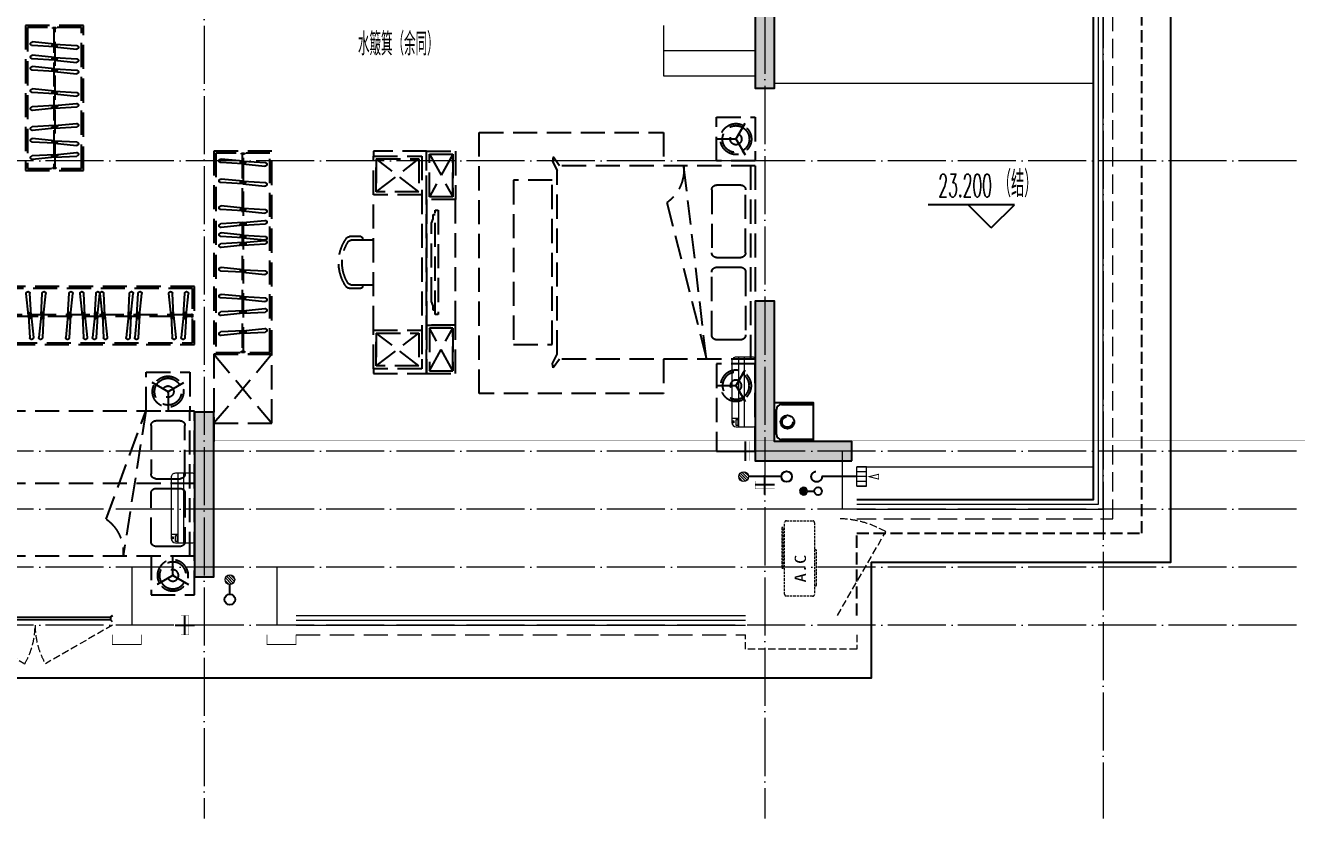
# Model space of a CAD drawing. Extents: x -518115 to 389031, y -209821 to 1628073.
# Drawn here: x 52167 to 65317, y 284615 to 292815 of the extents above; entities that cross this region are included whole.
import ezdxf

# ---------------------------------------------------------------- set-up
doc = ezdxf.new("R2010")
doc.units = 0
doc.header["$LTSCALE"] = 1000
doc.header["$MEASUREMENT"] = 0
for name, pattern in [('#P_--_20B1_001_t3$0$DASH', [0.35, 0.25, -0.1]), ('A户型$0$DASH', [0.35, 0.25, -0.1]), ('DASH', [0.35, 0.25, -0.1]), ('DOTE', [2.4200000000000004, 2, -0.2, 0.02, -0.2])]:
    doc.linetypes.add(name, pattern=pattern)
for name, color, linetype in [('3-栏杆1', 135, 'Continuous'), ('5fur', 250, 'Continuous'), ('COLU', 7, 'Continuous'), ('DIM_ELEV', 3, 'Continuous'), ('EQUIP_地漏', 7, 'Continuous'), ('PUB_TEXT', 4, 'Continuous'), ('ROOF', 183, 'Continuous'), ('S-砼墙填充', 251, 'Continuous'), ('VPIPE-凝结', 150, 'Continuous'), ('VPIPE-废水', 31, 'Continuous'), ('VPIPE-雨水', 4, 'DASH'), ('机电标识类', 1, 'Continuous'), ('看线', 251, 'Continuous'), ('管', 193, 'Continuous')]:
    doc.layers.add(name, color=color, linetype=linetype)
for name, color, linetype, lineweight in [('DOTE', 19, 'DOTE', 9), ('LVTRY', 1, 'Continuous', 13), ('STAIR', 2, 'Continuous', 18), ('WINDOW', 144, 'Continuous', 15), ('平面-分水线', 214, 'Continuous', 15), ('平面-排水沟', 86, 'Continuous', 15), ('平面-栏杆', 135, 'Continuous', 15), ('平面-看线', 45, 'Continuous', 15), ('平面-空调室内机', 176, 'Continuous', 9), ('平面-空调预留孔', 173, 'Continuous', 15), ('空调', 76, 'Continuous', 13)]:
    doc.layers.add(name, color=color, linetype=linetype, lineweight=lineweight)
doc.styles.add('_TCH_DIM', font='SIMPLEX.shx', dxfattribs={"width": 0.7, "bigfont": 'GBCBIG.shx'})
doc.styles.add('黑体', font='')
doc.styles.get('黑体').set_extended_font_data('SimHei')

# ---------------------------------------------------------------- blocks, each defined once
blk = doc.blocks.new('GDGDGDSDA')
at = {"layer": 'DOTE', "linetype": 'DOTE', "ltscale": 0.3}
for p, q in [((469334.8193115437, 376108.3318260653), (469334.8193115436, 359558.331827242)), ((460034.6024018053, 370658.3318268224), (460034.8407879619, 359558.331827242)), ((465834.8193117154, 367858.3318189288), (465834.8193117154, 359558.331827242)), ((471334.8193115436, 366358.3318253069), (417334.819312298, 366358.3318263437)), ((471334.8193115436, 363358.3318186834), (417334.819312298, 363358.3318186834)), ((466634.8193117154, 363358.3318186834), (466634.8193117155, 362758.3318186833)), ((471334.8193115436, 362758.3318186833), (417334.819312298, 362758.3318186833)), ((471334.8193115436, 362158.331827242), (417334.819312298, 362158.331827242)), ((459284.815016313, 362158.331827242), (459284.8021305748, 361558.331827242)), ((460784.784949936, 362158.331827242), (460784.7978356741, 361558.331827242)), ((471334.8193115436, 361558.331827242), (417334.819312298, 361558.331827242))]:
    blk.add_line(p, q, dxfattribs=at)
blk = doc.blocks.new('dfgdfgsf')
at = {"layer": '5fur', "linetype": 'A户型$0$DASH'}
for p, q in [((2086656.552133835, -1251032.189169037), (2086626.552133835, -1251032.189169037)), ((2086626.552133835, -1251032.189169037), (2086626.552133835, -1251044.189169037)), ((2086626.552133835, -1251044.189169037), (2086656.552133835, -1251044.189169037)), ((2086649.052133835, -1251044.189169037), (2086649.052133835, -1252480.189184548)), ((2086656.552133835, -1251044.189169037), (2086656.552133835, -1251032.189169037)), ((2086640.012626641, -1251207.207411414), (2086411.06648884, -1251219.45851867)), ((2086640.012626641, -1251207.207411414), (2086868.046218595, -1251183.393453666)), ((2086642.065881883, -1251233.224168215), (2086871.012019684, -1251220.973060959)), ((2086640.012626641, -1251343.926958486), (2086411.06648884, -1251356.178065741)), ((2086642.065881883, -1251233.224168215), (2086414.032289928, -1251257.038125963)), ((2086640.012626641, -1251343.926958486), (2086867.572187244, -1251320.162504684)), ((2086640.012626641, -1251460.926958486), (2086411.06648884, -1251473.178065741)), ((2086642.065881883, -1251369.943715286), (2086414.032289928, -1251393.757673034)), ((2086640.012626641, -1251460.926958486), (2086868.046218595, -1251437.113000738)), ((2086642.065881883, -1251369.943715286), (2086871.012019684, -1251357.692608031)), ((2086642.272492185, -1251488.922138602), (2086871.012019684, -1251474.692608031)), ((2086642.065881883, -1251488.943715286), (2086414.032289928, -1251512.757673034)), ((2086640.012626641, -1251692.823365086), (2086411.06648884, -1251705.074472341)), ((2086641.958843569, -1251718.8398122), (2086413.925251614, -1251742.653769948)), ((2086640.012626641, -1251692.823365086), (2086868.046218595, -1251669.009407338)), ((2086642.065881883, -1251718.840121886), (2086871.012019684, -1251706.589014631)), ((2086640.012626641, -1251867.548872134), (2086411.06648884, -1251855.297764878)), ((2086642.065881883, -1251841.532115333), (2086414.032289928, -1251817.718157585)), ((2086640.012626641, -1251867.548872134), (2086868.046218595, -1251891.362829882)), ((2086642.065881883, -1251841.532115333), (2086871.012019684, -1251853.783222589)), ((2079791.574986166, -1251962.197855677), (2079391.574986166, -1251962.197855677)), ((2079391.574986166, -1251962.197855677), (2079391.574986166, -1252412.198233496)), ((2079791.574986166, -1252412.198233496), (2079791.574986166, -1251962.197855677)), ((2079596.914297045, -1252196.446191215), (2079497.06584026, -1252023.503591006)), ((2079522.163945114, -1252066.974783786), (2079497.06584026, -1252023.503591005)), ((2086640.012626641, -1252074.379654346), (2086411.06648884, -1252062.128547091)), ((2086642.065881883, -1252048.362897546), (2086414.032289928, -1252024.548939798)), ((2086640.012626641, -1252074.379654346), (2086868.046218595, -1252098.193612094)), ((2086642.065881883, -1252048.362897546), (2086871.012019684, -1252060.614004801)), ((2079596.914297045, -1252177.950275777), (2079497.06584026, -1252350.892875987)), ((2079580.896364409, -1252187.198233496), (2079780.59327798, -1252187.198233496)), ((2079730.397068272, -1252187.198233496), (2079780.59327798, -1252187.198233496)), ((2086640.012626641, -1252204.926958486), (2086411.06648884, -1252217.178065741)), ((2086642.065881883, -1252230.943715286), (2086414.032289928, -1252254.757673034)), ((2086640.00347948, -1252204.927447958), (2086868.046693073, -1252181.119012747)), ((2086642.065881883, -1252230.943715286), (2086871.012019684, -1252218.692608031)), ((2079522.163945113, -1252307.421683206), (2079497.06584026, -1252350.892875986)), ((2081416.409893243, -1252462.198233495), (2081481.916831707, -1252370.539244226)), ((2081416.409893243, -1252462.198233495), (2081481.916831707, -1252370.539244226)), ((2081481.916831707, -1252370.539244226), (2081489.156058949, -1252417.568189937)), ((2081481.916831707, -1252370.539244226), (2081489.156058949, -1252417.568189937)), ((2082791.57267557, -1252312.190617714), (2083341.57267557, -1252312.190617714)), ((2082791.57267557, -1254612.205849276), (2082791.57267557, -1252312.190617714)), ((2083341.57267557, -1252362.190617714), (2082841.57267557, -1252362.190617714)), ((2082841.57267557, -1252362.190617714), (2082841.57267557, -1254562.205849276)), ((2083341.57267557, -1252312.190617714), (2083341.57267557, -1252362.190617714)), ((2084706.563396991, -1252332.190617714), (2084676.563396991, -1252332.190617714)), ((2084676.563396991, -1252332.190617714), (2084676.563396991, -1252344.190617714)), ((2084676.563396991, -1252344.190617714), (2084706.563396991, -1252344.190617714)), ((2084690.023889797, -1252416.895051592), (2084918.057481751, -1252393.081093844)), ((2084699.063396991, -1252344.190617714), (2084699.06339699, -1254380.205847252)), ((2084706.563396991, -1252344.190617714), (2084706.563396991, -1252332.190617714)), ((2086640.012626641, -1252374.379654346), (2086411.06648884, -1252362.128547091)), ((2086642.065881883, -1252348.362897546), (2086414.032289928, -1252324.548939798)), ((2086640.012626641, -1252374.379654346), (2086868.046218595, -1252398.193612094)), ((2086642.065881883, -1252348.362897546), (2086871.012019684, -1252360.614004801)), ((2079391.574986166, -1252412.198233496), (2079791.574986166, -1252412.198233496)), ((2079391.574986167, -1252462.198233495), (2081416.409893243, -1252462.198233495)), ((2079391.574986167, -1252462.198233494), (2079391.574986167, -1254462.198233495)), ((2079391.574986167, -1252462.198233495), (2081416.409893243, -1252462.198233495)), ((2079441.574986167, -1252462.198233494), (2079441.574986167, -1254462.198233495)), ((2079896.268506756, -1254462.198233495), (2080130.248399078, -1252462.198233495)), ((2081489.156058949, -1252417.568189937), (2081441.574986167, -1252512.677710922)), ((2081489.156058949, -1252417.568189937), (2081441.574986167, -1252512.677710922)), ((2081441.574986167, -1254411.718756068), (2081441.574986167, -1252512.677710922)), ((2081441.574986167, -1254411.718756068), (2081441.574986167, -1252512.677710922)), ((2084690.023889797, -1252416.895051592), (2084461.077751995, -1252429.146158847)), ((2084692.077145038, -1252442.911808392), (2084464.043553083, -1252466.725766141)), ((2084692.077145038, -1252442.911808392), (2084921.023282839, -1252430.660701137)), ((2086656.552133835, -1252480.189184548), (2086626.552133835, -1252480.189184548)), ((2086626.552133835, -1252480.189184548), (2086626.552133835, -1252492.189184548)), ((2086626.552133835, -1252492.189184548), (2086656.552133835, -1252492.189184548)), ((2086656.552133835, -1252492.189184548), (2086656.552133835, -1252480.189184548)), ((2084690.023889797, -1252623.725833804), (2084461.077751995, -1252635.97694106)), ((2084692.077145038, -1252649.742590605), (2084464.043553083, -1252673.556548353)), ((2084690.023889797, -1252623.725833804), (2084918.057481751, -1252599.911876056)), ((2084692.077145038, -1252649.742590605), (2084921.023282839, -1252637.491483349)), ((2083341.57267557, -1254162.205849277), (2083341.57267557, -1252762.190617714)), ((2080305.009175737, -1252844.22595617), (2079896.268506756, -1254462.198233495)), ((2084690.023889797, -1252902.511005263), (2084461.077751995, -1252914.762112519)), ((2084691.970106725, -1252928.527452378), (2084463.93651477, -1252952.341410126)), ((2084690.023889797, -1252902.511005263), (2084918.057481751, -1252878.697047515)), ((2084692.077145038, -1252928.527762064), (2084921.023282839, -1252916.276654808)), ((2084692.077145038, -1253051.219755511), (2084464.043553083, -1253027.405797763)), ((2084692.077145038, -1253051.219755511), (2084921.023282839, -1253063.470862767)), ((2084690.023889797, -1253077.236512312), (2084461.077751995, -1253064.985405056)), ((2084690.023889797, -1253180.597609378), (2084461.077751995, -1253192.848716634)), ((2084690.023889797, -1253077.236512312), (2084918.057481751, -1253101.05047006)), ((2084690.023889797, -1253180.597609378), (2084918.057481751, -1253156.78365163)), ((2084692.077145038, -1253206.614366179), (2084921.023282839, -1253194.363258923)), ((2083341.57267557, -1253232.668798745), (2083571.757388253, -1253232.668798745)), ((2083455.133996689, -1253212.428798745), (2083455.133996689, -1253216.108798745)), ((2083471.693996689, -1253195.868798745), (2083589.765732341, -1253195.868798745)), ((2084690.023889797, -1253284.067294524), (2084461.077751995, -1253271.816187269)), ((2084692.077145038, -1253206.614366179), (2084464.043553083, -1253230.428323927)), ((2084692.077145038, -1253258.050537724), (2084464.043553083, -1253234.236579976)), ((2084690.023889797, -1253284.067294524), (2084918.057481751, -1253307.881252272)), ((2084692.077145038, -1253258.050537724), (2084921.023282839, -1253270.301644979)), ((2084690.023889797, -1253537.44362119), (2084461.077751995, -1253549.694728446)), ((2084692.077145038, -1253563.460377991), (2084464.043553083, -1253587.274335739)), ((2084690.023889797, -1253537.44362119), (2084917.583450399, -1253513.679167388)), ((2084692.077145038, -1253563.460377991), (2084921.023282839, -1253551.209270735)), ((2083573.720473101, -1253692.668798745), (2083341.57267557, -1253692.668798745)), ((2083455.133996689, -1253709.228798745), (2083455.133996689, -1253712.908798745)), ((2083591.613763072, -1253729.978880583), (2083471.693996689, -1253729.978880583)), ((2084690.023889797, -1253816.228792649), (2084461.077751995, -1253828.479899905)), ((2084691.970428869, -1253842.251259925), (2084464.043553083, -1253868.059507198)), ((2084690.023889797, -1253816.228792649), (2084918.057481751, -1253792.414834901)), ((2084692.077145038, -1253842.24554945), (2084921.023282839, -1253829.994442194)), ((2085279.320059724, -1254012.702910487), (2085255.506101976, -1253784.669318532)), ((2085305.336816525, -1254010.649655245), (2085293.085709269, -1253781.703517444)), ((2085408.697913592, -1254010.649655245), (2085420.949020847, -1253781.703517444)), ((2085434.714670392, -1254012.702910487), (2085458.52862814, -1253784.669318532)), ((2085761.529177789, -1254012.596194317), (2085735.720930516, -1253784.669318532)), ((2085787.551645065, -1254010.649655245), (2085775.300537809, -1253781.703517444)), ((2085850.034887904, -1254012.702910487), (2085826.220930156, -1253784.669318532)), ((2085876.051644705, -1254010.649655245), (2085863.800537449, -1253781.703517444)), ((2086119.697916623, -1254010.649655245), (2086131.949023878, -1253781.703517444)), ((2086145.714673423, -1254012.702910487), (2086169.528631171, -1253784.669318532)), ((2086197.150844968, -1254012.702910487), (2086173.33688722, -1253784.669318532)), ((2086223.167601769, -1254010.649655245), (2086210.916494513, -1253781.703517444)), ((2086326.528698835, -1254010.649655245), (2086338.779806091, -1253781.703517444)), ((2086352.545455636, -1254012.702910487), (2086376.359413384, -1253784.669318532)), ((2086475.237758769, -1254012.595872173), (2086451.423801021, -1253784.562280218)), ((2086501.254205884, -1254010.649655245), (2086489.003098628, -1253781.703517444)), ((2086754.022620542, -1254012.702910487), (2086730.208662794, -1253784.669318532)), ((2086780.039377343, -1254010.649655245), (2086767.788270087, -1253781.703517444)), ((2086883.40047441, -1254010.649655245), (2086895.651581665, -1253781.703517444)), ((2086909.41723121, -1254012.702910487), (2086933.231188958, -1253784.669318532)), ((2084690.023889797, -1253988.251741911), (2084461.077751995, -1253976.000634655)), ((2084692.077145038, -1253962.23498511), (2084464.043553083, -1253938.421027362)), ((2084692.077145038, -1253962.23498511), (2084921.023282839, -1253974.486092366)), ((2084690.023889797, -1253988.251741911), (2084918.057481751, -1254012.065699659)), ((2085223.574590463, -1253997.189162439), (2085211.574590463, -1253997.189162439)), ((2085211.574590463, -1253997.189162439), (2085211.574590463, -1254027.189162439)), ((2085211.574590463, -1254027.189162439), (2085223.574590463, -1254027.189162439)), ((2085223.574590463, -1254027.189162439), (2085223.574590463, -1253997.189162439)), ((2087059.574593433, -1254019.689162439), (2085223.574590463, -1254019.689162439)), ((2085279.320059724, -1254012.702910487), (2085291.57116698, -1254241.649048288)), ((2085305.336327052, -1254010.640508084), (2085329.144762263, -1254238.683721677)), ((2085408.697913592, -1254010.649655245), (2085384.883955844, -1254238.6832472)), ((2085434.714670392, -1254012.702910487), (2085422.463563137, -1254241.649048288)), ((2085761.534888264, -1254012.702910487), (2085773.78599552, -1254241.649048288)), ((2085787.551645065, -1254010.649655245), (2085811.365602813, -1254238.6832472)), ((2085850.034887904, -1254012.702910487), (2085862.28599516, -1254241.649048288)), ((2085876.051644705, -1254010.649655245), (2085899.865602453, -1254238.6832472)), ((2086119.697916623, -1254010.649655245), (2086095.883958875, -1254238.6832472)), ((2086145.714673423, -1254012.702910487), (2086133.463566168, -1254241.649048288)), ((2086197.150844968, -1254012.702910487), (2086209.401952224, -1254241.649048288)), ((2086223.167601769, -1254010.649655245), (2086246.981559517, -1254238.6832472)), ((2086326.528698835, -1254010.649655245), (2086302.714741087, -1254238.6832472)), ((2086352.545455636, -1254012.702910487), (2086340.29434838, -1254241.649048288)), ((2086475.237449083, -1254012.702910487), (2086487.488556339, -1254241.649048288)), ((2086501.254205884, -1254010.649655245), (2086525.068163632, -1254238.6832472)), ((2086754.022620542, -1254012.702910487), (2086766.273727798, -1254241.649048288)), ((2086780.039377343, -1254010.649655245), (2086803.853335091, -1254238.6832472)), ((2086883.40047441, -1254010.649655245), (2086859.586516662, -1254238.6832472)), ((2086909.41723121, -1254012.702910487), (2086897.166123955, -1254241.649048288)), ((2084690.023889797, -1254195.082524123), (2084461.077751995, -1254182.831416868)), ((2084692.077145038, -1254169.065767323), (2084464.043553083, -1254145.251809575)), ((2084690.023889797, -1254195.082524123), (2084918.057481751, -1254218.896481871)), ((2084692.077145038, -1254169.065767323), (2084921.023282839, -1254181.316874578)), ((2079391.574986167, -1254462.198233495), (2081416.409893243, -1254462.198233495)), ((2081416.409893243, -1254462.198233495), (2081481.916831707, -1254553.857222764)), ((2081416.409893243, -1254462.198233495), (2081481.916831707, -1254553.857222764)), ((2081489.156058949, -1254506.828277053), (2081441.574986167, -1254411.718756068)), ((2081489.156058949, -1254506.828277053), (2081441.574986167, -1254411.718756068)), ((2081481.916831707, -1254553.857222764), (2081489.156058949, -1254506.828277053)), ((2081481.916831707, -1254553.857222764), (2081489.156058949, -1254506.828277053)), ((2084391.563396981, -1254412.205847252), (2084991.564100249, -1255125.051658737)), ((2084391.565238085, -1255125.051658737), (2084391.563396981, -1254412.205847252)), ((2084991.563396992, -1254412.205847252), (2084391.565238085, -1255125.051658737)), ((2084391.565238083, -1254412.205847252), (2084991.564100248, -1254412.205847252)), ((2084706.56339699, -1254380.205847252), (2084676.56339699, -1254380.205847252)), ((2084676.56339699, -1254380.205847252), (2084676.56339699, -1254392.205847252)), ((2084676.56339699, -1254392.205847252), (2084706.56339699, -1254392.205847252)), ((2084706.56339699, -1254392.205847252), (2084706.56339699, -1254380.205847252)), ((2084991.563396992, -1254412.205847252), (2084991.564100249, -1255125.051658737)), ((2079391.574986166, -1254512.198233494), (2079791.574986166, -1254512.198233494)), ((2079391.574986166, -1255412.198989133), (2079391.574986166, -1254512.198233494)), ((2079596.914297045, -1254746.446191213), (2079497.06584026, -1254573.503591003)), ((2079522.163945113, -1254616.974783784), (2079497.06584026, -1254573.503591004)), ((2079791.574986166, -1254512.198233494), (2079791.574986166, -1255412.198989133)), ((2083341.57267557, -1254612.205849276), (2082791.57267557, -1254612.205849276)), ((2082841.57267557, -1254562.205849276), (2083341.57267557, -1254562.205849276)), ((2083341.57267557, -1254562.205849276), (2083341.57267557, -1254612.205849276)), ((2085241.466386358, -1254598.492976889), (2085241.466386358, -1254998.492976889)), ((2085691.466386358, -1254598.492976889), (2085241.466386358, -1254598.492976889)), ((2085691.466386358, -1254998.492976889), (2085691.466386358, -1254598.492976889)), ((2079596.914297045, -1254727.950275775), (2079497.06584026, -1254900.892875984)), ((2079580.896364409, -1254737.198233494), (2079780.59327798, -1254737.198233494)), ((2079730.397068272, -1254737.198233494), (2079780.59327798, -1254737.198233494)), ((2085475.714344077, -1254803.832287767), (2085302.771743867, -1254703.983830982)), ((2085457.218428639, -1254803.832287767), (2085630.161028848, -1254703.983830982)), ((2079522.163945114, -1254857.421683204), (2079497.06584026, -1254900.892875985)), ((2085466.466386358, -1254787.814355132), (2085466.466386358, -1254987.511268702)), ((2085191.564099533, -1254998.492976889), (2087216.39900661, -1254998.492976889)), ((2085191.564099533, -1256498.49297689), (2085191.564099533, -1254998.492976889)), ((2085241.466386358, -1254998.492976889), (2085691.466386358, -1254998.492976889)), ((2085241.564099533, -1256498.49297689), (2085241.564099533, -1254998.492976889)), ((2086104.998289104, -1256116.465254213), (2085696.257620123, -1254998.492976889)), ((2085696.257620123, -1254998.492976889), (2085930.237512444, -1256498.492976889)), ((2084991.564100249, -1255125.051658737), (2084391.565238085, -1255125.051658737)), ((2079791.574986166, -1255412.198989133), (2079391.574986166, -1255412.198989133)), ((2085191.564099533, -1255748.49297689), (2088191.564294286, -1255748.49297689)), ((2085191.564099533, -1256898.49297689), (2085191.564099533, -1256498.49297689)), ((2085191.564099533, -1256498.49297689), (2085641.564099533, -1256498.49297689)), ((2085191.564099533, -1256498.492976889), (2087216.39900661, -1256498.492976888)), ((2085191.564099533, -1256498.492976889), (2087216.39900661, -1256498.492976888)), ((2085416.564099533, -1256709.171598647), (2085416.564099533, -1256509.474685076)), ((2085641.564099533, -1256498.49297689), (2085641.564099533, -1256898.49297689)), ((2085425.812057252, -1256693.153666011), (2085252.869457043, -1256793.002122797)), ((2085407.316141815, -1256693.153666011), (2085580.258742023, -1256793.002122796)), ((2085641.564099533, -1256898.49297689), (2085191.564099533, -1256898.49297689))]:
    blk.add_line(p, q, dxfattribs=at)
at = {"layer": '5fur', "linetype": 'A户型$0$DASH', "extrusion": (-0.677281067979516, 0.735724374311825, 0)}
for p, q in [((2082673.296959631, -1252922.198110866), (2082673.296570906, -1254002.198110866)), ((2082701.879161752, -1252922.19817148), (2082673.296959631, -1252922.198110866)), ((2082701.87877346, -1254002.198171266), (2082701.879161752, -1252922.19817148)), ((2082723.472862098, -1252967.4470765), (2082701.879096383, -1252967.447039566)), ((2082723.472797589, -1253012.69594571), (2082723.472862098, -1252967.4470765)), ((2082741.572280606, -1253057.944839785), (2082723.472797589, -1253012.69594571)), ((2082741.572280641, -1253866.451627205), (2082741.572280606, -1253057.944839785)), ((2082701.878837969, -1253956.949301839), (2082723.472603684, -1253956.949339139)), ((2082723.472603684, -1253956.949339139), (2082723.472668614, -1253911.700470575)), ((2082723.472668614, -1253911.700470575), (2082741.572280641, -1253866.451627205)), ((2082673.296570906, -1254002.198110866), (2082701.87877346, -1254002.198171266))]:
    blk.add_line(p, q, dxfattribs=at)
at = {"layer": '5fur', "linetype": 'A户型$0$DASH'}
for points in [[(2086941.552133844, -1252512.189184548), (2086341.552133826, -1252512.189184548), (2086341.552133826, -1251012.189169037), (2086941.552133844, -1251012.189169037)], [(2086921.552133844, -1252492.189184548), (2086361.552133826, -1252492.189184548), (2086361.552133826, -1251032.189169037), (2086921.552133844, -1251032.189169037)], [(2086669.975935881, -1251222.303577964), (2086612.130426479, -1251226.868774013), (2086611.446011676, -1251218.196567505), (2086669.291521079, -1251213.631371456)], [(2086669.975935881, -1251359.023125037), (2086612.130426479, -1251363.588321085), (2086611.446011676, -1251354.916114577), (2086669.291521079, -1251350.350918529)], [(2086669.975935881, -1251476.023125037), (2086612.130426479, -1251480.588321085), (2086611.446011676, -1251471.916114577), (2086669.291521079, -1251467.350918529)], [(2086669.975935881, -1251707.919531636), (2086612.130426479, -1251712.484727685), (2086611.446011676, -1251703.812521177), (2086669.291521079, -1251699.247325129)], [(2086669.975935881, -1251852.452705584), (2086612.130426479, -1251847.887509534), (2086611.446011676, -1251856.559716042), (2086669.291521079, -1251861.124912091)], [(2086669.975935881, -1252059.283487796), (2086612.130426479, -1252054.718291747), (2086611.446011676, -1252063.390498255), (2086669.291521079, -1252067.955694304)], [(2086669.975935881, -1252220.023125037), (2086612.130426479, -1252224.588321085), (2086611.446011676, -1252215.916114577), (2086669.291521079, -1252211.350918529)], [(2082791.57267557, -1252312.190617714), (2082491.57267557, -1252312.190617714), (2082491.57267557, -1252813.230337468), (2082791.57267557, -1252813.230337468)], [(2082761.57267557, -1252342.190617714), (2082521.57267557, -1252342.190617714), (2082521.57267557, -1252783.230337468), (2082761.57267557, -1252783.230337468)], [(2082841.57267557, -1252762.190617714), (2083341.57267557, -1252762.190617714), (2083341.57267557, -1252362.190617714), (2082841.57267557, -1252362.190617714)], [(2082871.57267557, -1252732.190617714), (2083311.57267557, -1252732.190617714), (2083311.57267557, -1252392.190617714), (2082871.57267557, -1252392.190617714)], [(2084991.563396999, -1254412.205847252), (2084391.563396981, -1254412.205847252), (2084391.563396981, -1252312.190617714), (2084991.563396999, -1252312.190617714)], [(2084971.563396999, -1254392.205847252), (2084411.563396981, -1254392.205847252), (2084411.563396981, -1252332.190617714), (2084971.563396999, -1252332.190617714)], [(2086669.975935881, -1252359.283487796), (2086612.130426479, -1252354.718291747), (2086611.446011676, -1252363.390498255), (2086669.291521079, -1252367.955694304)], [(2084719.987199037, -1252431.991218142), (2084662.141689634, -1252436.556414191), (2084661.457274832, -1252427.884207683), (2084719.302784235, -1252423.319011634)], [(2081491.574986167, -1254311.718756068), (2081491.574986167, -1252612.677710922), (2081891.574986167, -1252612.677710922), (2081891.574986167, -1254311.718756068)], [(2084719.987199037, -1252638.822000355), (2084662.141689634, -1252643.387196403), (2084661.457274832, -1252634.714989895), (2084719.302784235, -1252630.149793847)], [(2082791.572280623, -1252813.230337468), (2082791.572280623, -1254111.166129522), (2082491.572675564, -1254111.166129522), (2082491.572675564, -1252813.230337468)], [(2084719.987199037, -1252917.607171813), (2084662.141689634, -1252922.172367863), (2084661.457274832, -1252913.500161355), (2084719.302784235, -1252908.934965306)], [(2084719.987199037, -1253062.140345762), (2084662.141689634, -1253057.575149712), (2084661.457274832, -1253066.24735622), (2084719.302784235, -1253070.812552269)], [(2084719.987199037, -1253195.693775929), (2084662.141689634, -1253200.258971978), (2084661.457274832, -1253191.58676547), (2084719.302784235, -1253187.021569421)], [(2084719.987199037, -1253268.971127974), (2084662.141689634, -1253264.405931924), (2084661.457274832, -1253273.078138432), (2084719.302784235, -1253277.643334482)], [(2084719.987199036, -1253552.539787741), (2084662.141689634, -1253557.104983789), (2084661.457274832, -1253548.432777281), (2084719.302784234, -1253543.867581233)], [(2085191.574590463, -1254312.189162448), (2085191.574590463, -1253712.18916243), (2087091.574593433, -1253712.18916243), (2087091.574593433, -1254312.189162448)], [(2084719.987199036, -1253831.324959199), (2084662.141689634, -1253835.890155249), (2084661.457274832, -1253827.217948741), (2084719.302784234, -1253822.652752692)], [(2085211.574590463, -1254292.189162448), (2085211.574590463, -1253732.18916243), (2087071.574593433, -1253732.18916243), (2087071.574593433, -1254292.189162448)], [(2084719.987199036, -1253973.155575361), (2084662.141689634, -1253968.590379311), (2084661.457274832, -1253977.262585819), (2084719.302784234, -1253981.827781868)], [(2085290.240649974, -1254040.612964485), (2085285.675453925, -1253982.767455083), (2085294.347660433, -1253982.083040281), (2085298.912856482, -1254039.928549683)], [(2085423.794080142, -1254040.612964485), (2085428.359276191, -1253982.767455083), (2085419.687069683, -1253982.083040281), (2085415.121873634, -1254039.928549683)], [(2085772.455478515, -1254040.612964485), (2085767.890282466, -1253982.767455083), (2085776.562488974, -1253982.083040281), (2085781.127685022, -1254039.928549683)], [(2085860.955478155, -1254040.612964485), (2085856.390282105, -1253982.767455083), (2085865.062488613, -1253982.083040281), (2085869.627684662, -1254039.928549683)], [(2086134.794083173, -1254040.612964485), (2086139.359279223, -1253982.767455083), (2086130.687072715, -1253982.083040281), (2086126.121876665, -1254039.928549683)], [(2086208.071435218, -1254040.612964485), (2086203.506239169, -1253982.767455083), (2086212.178445677, -1253982.083040281), (2086216.743641726, -1254039.928549683)], [(2086341.624865385, -1254040.612964485), (2086346.190061435, -1253982.767455083), (2086337.517854927, -1253982.083040281), (2086332.952658878, -1254039.928549683)], [(2086486.158039334, -1254040.612964485), (2086481.592843284, -1253982.767455083), (2086490.265049792, -1253982.083040281), (2086494.830245841, -1254039.928549683)], [(2086764.943210792, -1254040.612964485), (2086760.378014744, -1253982.767455083), (2086769.050221252, -1253982.083040281), (2086773.6154173, -1254039.928549683)], [(2086898.49664096, -1254040.612964485), (2086903.061837009, -1253982.767455083), (2086894.389630501, -1253982.083040281), (2086889.824434452, -1254039.928549683)], [(2082791.57267557, -1254612.205849276), (2082491.57267557, -1254612.205849276), (2082491.57267557, -1254111.166129522), (2082791.57267557, -1254111.166129522)], [(2082761.57267557, -1254582.205849276), (2082521.57267557, -1254582.205849276), (2082521.57267557, -1254141.166129522), (2082761.57267557, -1254141.166129522)], [(2082841.57267557, -1254562.205849276), (2083341.57267557, -1254562.205849276), (2083341.57267557, -1254162.205849277), (2082841.57267557, -1254162.205849276)], [(2082871.57267557, -1254532.205849276), (2083311.57267557, -1254532.205849276), (2083311.57267557, -1254192.205849277), (2082871.57267557, -1254192.205849276)], [(2084719.987199036, -1254179.986357573), (2084662.141689634, -1254175.421161524), (2084661.457274832, -1254184.093368032), (2084719.302784234, -1254188.658564081)]]:
    blk.add_lwpolyline(points, close=True, dxfattribs=at)
for points in [[(2086634.052133851, -1252480.189184548), (2086634.052133851, -1251044.189169037)], [(2080342.086450996, -1254462.198233495), (2080342.086450996, -1254818.074825129), (2082247.586450996, -1254818.074825129), (2082247.586450996, -1252118.074825129), (2080342.086450996, -1252118.074825129), (2080342.086450996, -1252462.198233495)], [(2082761.57267557, -1252342.190617714), (2082521.57267557, -1252783.230337468), (2082521.57267557, -1252342.190617714), (2082761.57267557, -1252783.230337468)], [(2082871.57267557, -1252732.190617714), (2083311.57267557, -1252392.190617714), (2083311.57267557, -1252732.190617714), (2082871.57267557, -1252392.190617714)], [(2084684.063397006, -1254380.205847252), (2084684.063397006, -1252344.190617714)], [(2085223.574590463, -1254004.689162455), (2087059.574593433, -1254004.689162455)], [(2082761.57267557, -1254582.205849276), (2082521.57267557, -1254141.166129522), (2082521.57267557, -1254582.205849276), (2082761.57267557, -1254141.166129522)], [(2082871.57267557, -1254532.205849276), (2083311.57267557, -1254192.205849277), (2083311.57267557, -1254532.205849276), (2082871.57267557, -1254192.205849276)]]:
    blk.add_lwpolyline(points, dxfattribs=at)
for points in [[(2079541.574986167, -1252662.198233496), (2079791.574986167, -1252662.198233496, -0.4142135623731003), (2079841.574986167, -1252712.198233496), (2079841.574986167, -1253362.198233495, -0.4142135623730904), (2079791.574986167, -1253412.198233495), (2079541.574986167, -1253412.198233495, -0.4142135623730999), (2079491.574986167, -1253362.198233495), (2079491.574986167, -1252712.198233496, -0.4142135623730897)], [(2079541.574986167, -1254262.198233494), (2079791.574986167, -1254262.198233494, 0.4142135623731003), (2079841.574986167, -1254212.198233494), (2079841.574986167, -1253562.198233495, 0.4142135623730904), (2079791.574986167, -1253512.198233495), (2079541.574986167, -1253512.198233495, 0.4142135623730999), (2079491.574986167, -1253562.198233495), (2079491.574986167, -1254212.198233494, 0.4142135623730897)], [(2085341.564099533, -1255098.49297689), (2085591.564099533, -1255098.49297689, -0.4142135623731003), (2085641.564099533, -1255148.49297689), (2085641.564099533, -1255648.492976889, -0.4142135623730904), (2085591.564099533, -1255698.492976889), (2085341.564099533, -1255698.492976889, -0.4142135623730999), (2085291.564099533, -1255648.492976889), (2085291.564099533, -1255148.49297689, -0.4142135623730897)], [(2085341.564099533, -1256398.492976889), (2085591.564099533, -1256398.492976889, 0.4142135623731003), (2085641.564099533, -1256348.492976889), (2085641.564099533, -1255848.492976889, 0.4142135623730904), (2085591.564099533, -1255798.492976889), (2085341.564099533, -1255798.492976889, 0.4142135623730999), (2085291.564099533, -1255848.492976889), (2085291.564099533, -1256348.492976889, 0.4142135623730897)]]:
    blk.add_lwpolyline(points, format="xyb", close=True, dxfattribs=at)
for points, const_width in [([(2085346.242936648, -1254729.081935836), (2085302.771743868, -1254703.983830982)], 8.88888888888889), ([(2085586.689836067, -1254729.081935836), (2085630.161028848, -1254703.983830982)], 8.888888888888888), ([(2085466.466386358, -1254937.315058994), (2085466.466386358, -1254987.511268702)], 8.88888888888889), ([(2085416.564099533, -1256559.670894784), (2085416.564099533, -1256509.474685076)], 8.88888888888889), ([(2085296.340649824, -1256767.904017943), (2085252.869457043, -1256793.002122797)], 8.88888888888889), ([(2085536.787549243, -1256767.904017942), (2085580.258742024, -1256793.002122796)], 8.888888888888888)]:
    blk.add_lwpolyline(points, dxfattribs=dict(at, const_width=const_width))
for centre, radius, start, end in [((2086412.549389384, -1251238.248322315), 18.84219772992773, 94.51245805934676, 274.5124580593468), ((2086869.52911914, -1251202.183257312), 18.84219772992773, 274.5124580593468, 94.51245805934676), ((2086869.52911914, -1251338.902804384), 18.84219772992773, 274.5124580593468, 94.51245805934676), ((2086413.467632937, -1251492.892270836), 19.86740246134075, 97.25134376341428, 271.6272697501093), ((2086412.549389384, -1251374.967869388), 18.84219772992773, 94.51245805934676, 274.5124580593468), ((2086869.52911914, -1251455.902804384), 18.84219772992773, 274.5124580593468, 94.51245805934676), ((2086412.44235107, -1251723.863966302), 18.84219772992773, 94.51245805934676, 274.5124580593468), ((2086869.52911914, -1251687.799210984), 18.84219772992773, 274.5124580593468, 94.51245805934676), ((2086412.549389384, -1251836.507961232), 18.84219772992773, 85.4875419406524, 265.4875419406524), ((2086869.52911914, -1251872.573026235), 18.84219772992773, 265.4875419406524, 85.4875419406524), ((2086412.549389384, -1252043.338743445), 18.84219772992773, 85.4875419406524, 265.4875419406524), ((2086869.52911914, -1252079.403808448), 18.84219772992773, 265.4875419406524, 85.4875419406524), ((2086412.549389384, -1252235.967869388), 18.84219772992773, 94.51245805934676, 274.5124580593468), ((2086869.52911914, -1252199.902804384), 18.84219772992773, 274.5124580593468, 94.51245805934676), ((2084919.540382296, -1252411.87089749), 18.84219772992773, 274.5124580593472, 94.51245805934718), ((2086412.549389384, -1252343.338743445), 18.84219772992773, 85.4875419406524, 265.4875419406524), ((2086869.52911914, -1252379.403808448), 18.84219772992773, 265.4875419406524, 85.4875419406524), ((2080556.619500525, -1252498.138845463), 427.8832127323753, 175.1816886111454, 233.9823072289474), ((2084462.560652539, -1252447.935962493), 18.84219772992773, 94.51245805934718, 274.5124580593472), ((2084462.560652539, -1252654.766744706), 18.84219772992773, 94.51245805934718, 274.5124580593472), ((2084919.540382296, -1252618.701679702), 18.84219772992773, 274.5124580593472, 94.51245805934718), ((2084462.453614226, -1252933.55160648), 18.84219772992773, 94.51245805934718, 274.5124580593472), ((2084919.540382296, -1252897.486851162), 18.84219772992773, 274.5124580593472, 94.51245805934718), ((2084462.560652539, -1253046.195601409), 18.84219772992773, 85.48754194065283, 265.4875419406528), ((2084919.540382296, -1253082.260666413), 18.84219772992773, 265.4875419406528, 85.48754194065283), ((2084462.560652539, -1253211.63852028), 18.84219772992773, 94.51245805934718, 274.5124580593472), ((2084919.540382296, -1253175.573455277), 18.84219772992773, 274.5124580593472, 94.51245805934718), ((2083471.693996689, -1253212.428798745), 16.56, 90, 180), ((2083471.693996689, -1253216.108798745), 16.56, 180, 270), ((2083571.757388253, -1253269.468798745), 36.8, 32.52336364231755, 90), ((2083589.765732341, -1253232.668798745), 36.8, 35.59956077985562, 90), ((2083266.325493629, -1253464.225516073), 399.0413852635766, 328.0588077334354, 32.52336364231755), ((2083266.325493629, -1253464.225516073), 434.5839883125198, 324.8602936227343, 35.59956077985562), ((2084462.560652539, -1253253.026383623), 18.84219772992773, 85.48754194065283, 265.4875419406528), ((2084919.540382296, -1253289.091448626), 18.84219772992773, 265.4875419406528, 85.48754194065283), ((2084462.560652539, -1253568.484532092), 18.84219772992773, 94.51245805934718, 274.5124580593472), ((2084919.540382296, -1253532.419467088), 18.84219772992773, 274.5124580593472, 94.51245805934718), ((2083471.693996689, -1253709.228798745), 16.56, 90, 180), ((2083472.597857911, -1253712.534407168), 17.46787387877194, 181.228123127384, 267.0339509360311), ((2083573.720473101, -1253655.868798745), 36.8, 270, 328.0588077334354), ((2083591.613763072, -1253693.178880583), 36.8, 270, 324.8602936227343), ((2084463.47545859, -1253848.19813157), 19.86347544868245, 96.93304115633904, 271.6375109857768), ((2084919.540382296, -1253811.204638548), 18.84219772992773, 274.5124580593472, 94.51245805934718), ((2085274.295905622, -1253783.186417988), 18.84219772992773, 4.512458059346772, 184.5124580593468), ((2085439.738824493, -1253783.186417988), 18.84219772992773, 355.4875419406524, 175.4875419406532), ((2085755.582306145, -1253784.101224039), 19.86347544868245, 6.933041156339388, 181.637510985777), ((2085845.010733803, -1253783.186417988), 18.84219772992773, 4.512458059346772, 184.5124580593468), ((2086150.738827524, -1253783.186417988), 18.84219772992773, 355.4875419406524, 175.4875419406532), ((2086192.126690867, -1253783.186417988), 18.84219772992773, 4.512458059346772, 184.5124580593468), ((2086357.569609738, -1253783.186417988), 18.84219772992773, 355.4875419406524, 175.4875419406532), ((2086470.213604667, -1253783.079379674), 18.84219772992773, 4.512458059346772, 184.5124580593468), ((2086748.998466441, -1253783.186417988), 18.84219772992773, 4.512458059346772, 184.5124580593468), ((2086914.441385311, -1253783.186417988), 18.84219772992773, 355.4875419406524, 175.4875419406532), ((2084462.560652539, -1253957.210831008), 18.84219772992773, 85.48754194065283, 265.4875419406528), ((2084919.540382296, -1253993.275896012), 18.84219772992773, 265.4875419406528, 85.48754194065283), ((2084462.560652539, -1254164.041613222), 18.84219772992773, 85.48754194065283, 265.4875419406528), ((2084919.540382296, -1254200.106678225), 18.84219772992773, 265.4875419406528, 85.48754194065283), ((2085310.360970626, -1254240.166147745), 18.84219772992773, 184.5124580593468, 4.512458059346772), ((2085403.67375949, -1254240.166147745), 18.84219772992773, 175.4875419406532, 355.4875419406524), ((2085792.575799167, -1254240.166147745), 18.84219772992773, 184.5124580593468, 4.512458059346772), ((2085881.075798807, -1254240.166147745), 18.84219772992773, 184.5124580593468, 4.512458059346772), ((2086114.673762521, -1254240.166147745), 18.84219772992773, 175.4875419406532, 355.4875419406524), ((2086228.19175587, -1254240.166147745), 18.84219772992773, 184.5124580593468, 4.512458059346772), ((2086321.504544734, -1254240.166147745), 18.84219772992773, 175.4875419406532, 355.4875419406524), ((2086506.278359985, -1254240.166147745), 18.84219772992773, 184.5124580593468, 4.512458059346772), ((2086785.063531445, -1254240.166147745), 18.84219772992773, 184.5124580593468, 4.512458059346772), ((2086878.376320308, -1254240.166147745), 18.84219772992773, 175.4875419406532, 355.4875419406524), ((2086356.608613892, -1256462.552364921), 427.8832127323753, 126.0176927710526, 184.8183113888535)]:
    blk.add_arc(centre, radius, start, end, dxfattribs=at)
at = {"layer": '5fur', "linetype": 'A户型$0$DASH', "extrusion": (0, 0, -1)}
for centre, major_axis, ratio, start_param, end_param in [((2079591.574986166, -1252187.198233496), (-113.2638872716998, 113.2638872716998), 0.9999999999997511, 4.712388980384682, 10.99557428756427), ((2079591.574986166, -1252187.198233496), (-98.16203563551878, 98.16203563551878), 0.999999999998388, 4.712388980384681, 10.99557428756427), ((2079591.574986166, -1252187.198233496), (-41.53009199966709, 41.5300919996671), 0.9999999999975253, 4.71238898038469, 10.99557428756428), ((2085466.466386358, -1254798.492976889), (113.2638872716998, 113.2638872716998), 0.9999999999997511, 4.712388980384682, 10.99557428756427), ((2085466.466386358, -1254798.492976889), (98.16203563551878, 98.16203563551878), 0.999999999998388, 4.712388980384681, 10.99557428756427), ((2085466.466386358, -1254798.492976889), (41.53009199966709, 41.53009199966709), 0.9999999999975253, 4.71238898038469, 10.99557428756428)]:
    blk.add_ellipse(centre, major_axis=major_axis, ratio=ratio, start_param=start_param, end_param=end_param, dxfattribs=at)
at = {"layer": '5fur', "linetype": 'A户型$0$DASH'}
for centre, major_axis, ratio, start_param, end_param in [((2079591.574986166, -1254737.198233494), (-113.2638872716998, -113.2638872716998), 0.9999999999997511, 4.712388980384682, 10.99557428756427), ((2079591.574986166, -1254737.198233494), (-98.16203563551878, -98.16203563551878), 0.999999999998388, 4.712388980384681, 10.99557428756427), ((2079591.574986166, -1254737.198233494), (-41.53009199966709, -41.5300919996671), 0.9999999999975253, 4.71238898038469, 10.99557428756428), ((2085416.564099533, -1256698.49297689), (113.2638872716998, -113.2638872716998), 0.9999999999997511, 4.712388980384682, 10.99557428756427), ((2085416.564099533, -1256698.49297689), (98.16203563551876, -98.16203563551879), 0.999999999998388, 4.712388980384681, 10.99557428756427), ((2085416.564099533, -1256698.49297689), (41.53009199966708, -41.53009199966709), 0.9999999999975253, 4.71238898038469, 10.99557428756428)]:
    blk.add_ellipse(centre, major_axis=major_axis, ratio=ratio, start_param=start_param, end_param=end_param, dxfattribs=at)
blk = doc.blocks.new('$lvtry$00000171')
for p, q in [((-74.24621202462731, 10.60660171788186), (-10.60660171788186, 74.24621202462731)), ((-69.81875867368217, -27.39235180270043), (27.39235180242758, 69.81875867368217)), ((-53.03300858900184, -53.03300858886359), (53.03300858900184, 53.03300858886359)), ((-27.39235180242758, -69.81875867368217), (69.81875867368217, 27.39235180270043)), ((10.60660171788186, -74.24621202462731), (74.24621202462731, -10.60660171788186))]:
    blk.add_line(p, q)
blk.add_circle((0, 0), 75)
blk.add_point((0, 0))
blk = doc.blocks.new('$TwtSys$00000141')
at = {"color": 1}
for p, q in [((-47.09803151780761, 3.836055847277748), (-5.041545145413693, 45.89254221967349)), ((-47.09803151780761, 3.836055847277748), (-5.041545145413693, 45.89254221967349)), ((-43.60958444554853, -17.52724007043071), (17.52724007042889, 43.60958444554853)), ((-43.60958444554853, -17.52724007043071), (17.52724007042889, 43.60958444554853)), ((-33.23401871576607, -33.23401871577153), (33.23401871576607, 33.23401871576425)), ((-33.23401871576607, -33.23401871576971), (33.23401871576607, 33.23401871576425)), ((-16.17805684451741, -43.53063328177632), (43.79137317708955, 16.43879673983065)), ((-16.17805684451741, -43.53063328177632), (43.79137317708955, 16.43879673983247)), ((5.715553844029273, -46.12975947626182), (46.12974035062325, -5.715572969671484)), ((5.715553844029273, -46.12975947626182), (46.12974035062325, -5.715572969671484))]:
    blk.add_line(p, q, dxfattribs=at)
blk.add_circle((0, -1.818989403545856e-12), 47, dxfattribs=at)
blk.add_circle((0, -1.818989403545856e-12), 47, dxfattribs=at)
blk = doc.blocks.new('A$C001338C2')
for p, q in [((-1.49359439092e-05, 248.6000576173246), (-2.84423585981e-05, 22.0000576172315)), ((844.9999883423079, 303.6000072514144), (54.99998834231155, 303.6000543390692)), ((109.0525457565491, 214.7673082745569), (109.0525510513944, 303.6000511174025)), ((899.9999715576414, 22.00000397306576), (899.9999850640525, 248.6000039731589)), ((21.99997024633922, 5.63059293199e-05), (877.9999702463392, 5.2843679441e-06))]:
    blk.add_line(p, q)
at = {"lineweight": 5}
for p, q in [((899.9999830474662, 214.7672611304297), (-1.69525337697e-05, 214.7673147745954)), ((899.9999787804518, 143.1781611304468), (-2.12195482163e-05, 143.1782147746126))]:
    blk.add_line(p, q, dxfattribs=at)
for points in [[(89.24090579471158, 226.3562818807586), (22.19125331861505, 226.3562858772129, -0.414213562372504), (16.6912536464406, 231.8562862050385), (16.69125431894281, 243.1390318179401, -0.414213562373095), (22.19125464676836, 248.6390314901146), (89.24090712286488, 248.6390274936603, -0.414213562373095), (94.74090679503934, 243.1390271658347), (94.74090612253713, 231.8562815529331, -0.414213562373095)], [(73.08482630450817, 275.0144977724194), (56.77886350143308, 275.0144987443309, -0.414213562373095), (51.27886382925863, 280.5144990721565), (51.27886400034913, 283.3844664433818, -0.414213562373095), (56.77886432817468, 288.8844661155563), (73.08482713124977, 288.8844651436448, -0.4142135623732024), (78.58482680342422, 283.3844648158192), (78.58482663233372, 280.5144974445939, -0.414213562373095)]]:
    blk.add_lwpolyline(points, format="xyb", close=True)
for centre, radius, start, end in [((54.99998506405609, 248.6000543390692), 55.0000000000001, 89.99999658490542, 179.9999965849054), ((844.9999850640525, 248.6000072514144), 55.0000000000001, 359.9999965849054, 89.99999658490542), ((21.9999715576414, 22.00005630592932), 22.00000000000004, 179.9999965849054, 269.9999965849054), ((877.9999715576414, 22.00000528436794), 22.00000000000004, 269.9999965849054, 359.9999965849054)]:
    blk.add_arc(centre, radius, start, end)
blk = doc.blocks.new('ASDFSD')
at = {"layer": '3-栏杆1', "color": 5}
for p, q in [((681762.5879415963, 334937.5442401596), (681742.3193111992, 334955.3318184742)), ((681742.3193111992, 334955.3318184742), (681762.5879414161, 334937.5442403179)), ((681762.5879414161, 334937.5442403179), (681762.5879414133, 334908.2619604596)), ((683322.0506670028, 334937.4781505512), (681762.5879414163, 334937.5226424761)), ((683322.0506668226, 334937.5442278689), (683342.3192972196, 334955.3318061834)), ((683342.3192972196, 334955.3318061834), (683322.0506670028, 334937.5442280272)), ((683322.0506670028, 334937.5442280272), (683322.0506670056, 334908.2619481689)), ((681742.3193347491, 334888.4150854239), (681762.5879414133, 334908.2619604596)), ((681762.5879414135, 334908.2403724216), (683322.0506670056, 334908.1959003614)), ((683322.0506670056, 334908.2619481689), (683342.3192736697, 334888.4150731332)), ((683342.3192736697, 334888.4150731332), (683322.0506670056, 334908.2619481689))]:
    blk.add_line(p, q, dxfattribs=at)
blk = doc.blocks.new('gsergvr')
at = {"layer": '平面-空调预留孔', "linetype": 'DASH', "ltscale": 0.1}
for p, q in [((34075.40689820799, 17176.21177392045), (34075.40689820799, 17166.21177392045)), ((34085.40689820799, 17156.21177392045), (34438.2425664645, 17156.21177392045)), ((34448.2425664645, 17166.21177392045), (34448.2425664645, 17176.21177392045))]:
    blk.add_line(p, q, dxfattribs=at)
blk.add_lwpolyline([(34679.34183939642, 17515.32109233934), (34259.5236940319, 17515.32109233934), (34259.5236940319, 17500.20703668251), (34679.34183939642, 17500.20703668251)], close=True, dxfattribs=at)
blk.add_lwpolyline([(34728.55383313683, 17176.21177392068), (33988.55383313683, 17176.21177392045, -0.414213562373517), (33968.55383313683, 17196.21177392045), (33968.5538331373, 17466.21177392045, -0.414213562372746), (33988.5538331373, 17486.21177392045), (34728.55383313636, 17486.21177392045, -0.4142135623727947), (34748.55383313636, 17466.21177392045), (34748.55383313683, 17196.21177392091, -0.4142135623733224)], format="xyb", close=True, dxfattribs=at)
for centre, start, end in [((34085.40689820799, 17166.21177392045), 180, 270), ((34438.2425664645, 17166.21177392045), 270, 0)]:
    blk.add_arc(centre, 10, start, end, dxfattribs=at)
at = {"layer": '平面-空调预留孔', "color": 251, "linetype": 'DASH', "ltscale": 0.1, "true_color": 0x636466, "style": '黑体', "width": 1.2}
blk.add_text('A.C', height=117.045, dxfattribs=at).set_placement((34110.94965887904, 17264.83656359856))
blk = doc.blocks.new('rtyryrtyeeretee')
at = {"layer": '平面-空调预留孔'}
blk.add_blockref('gsergvr', (635673.4605407391, 326705.7952499206), dxfattribs=at)
blk = doc.blocks.new('dongkong')
blk.add_wipeout([(-603756.0415179721, 210770.96306340612), (-603756.0415180603, 210570.80961624245), (-603836.0415181214, 210570.80961593534), (-603836.0415181519, 210770.96306307407)])
at = {"layer": '机电标识类', "color": 250, "linetype": 'DASH', "ltscale": 400}
for p, q in [((-603896.0415180789, 210670.6929921169), (-603696.0415180789, 210670.6929921169)), ((-603796.0415180789, 210770.9630630909), (-603796.0415180789, 210570.8096162414))]:
    blk.add_line(p, q, dxfattribs=at)
at = {"layer": '空调', "color": 6, "linetype": 'DASH', "const_width": 2}
blk.add_lwpolyline([(-603756.0415180789, 210770.9630630909), (-603756.0415180789, 210570.8096162414), (-603836.0415180789, 210570.8096162414), (-603836.0415180789, 210770.9630630909)], close=True, dxfattribs=at)
blk = doc.blocks.new('DFSFSF')
at = {"layer": '平面-分水线'}
for p, q in [((697141.9143252881, 775567.7311356195), (697141.9143252881, 775667.5561356199)), ((697342.3369560526, 775667.5561356199), (697142.6869560517, 775667.5561356199)), ((697193.1069603423, 775567.7311356195), (697193.1069603423, 775667.5561356199)), ((697242.5119560522, 775567.7311356195), (697242.5119560522, 775667.5561356199)), ((697291.916951762, 775567.7311356195), (697291.916951762, 775667.5561356199)), ((697342.3369560526, 775667.5561356199), (697342.3369560526, 775567.7311356195)), ((697342.3369560526, 775567.7311356195), (697342.3369560526, 775667.5561356199)), ((697342.3369560526, 775567.7311356195), (697142.6869560517, 775567.7311356195))]:
    blk.add_line(p, q, dxfattribs=at)
blk = doc.blocks.new('DFGDGDGD')
at = {"layer": '平面-分水线', "const_width": 10}
blk.add_lwpolyline([(697267.5119560522, 775440.6606483405), (697242.5119560522, 775540.6606483405), (697217.5119560522, 775440.6606483405)], close=True, dxfattribs=at)
blk.add_blockref('DFSFSF', (0, 0))
blk = doc.blocks.new('GDGDGRD')
at = {"layer": 'S-砼墙填充'}
h = blk.add_hatch(color=256, dxfattribs=at)
h.dxf.hatch_style = 1
h.paths.add_polyline_path([(424216.556240608, 293015.3630997556), (424216.556240608, 292815.3630997556), (424216.5562417945, 292165.3631572846), (424016.5562417945, 292165.3631572846), (424016.556240608, 293015.3630997556)])
h = blk.add_hatch(color=256, dxfattribs=at)
h.dxf.hatch_style = 1
h.paths.add_polyline_path([(423216.5787019108, 288315.363085822), (423216.5787019108, 288515.363085822), (424016.56728251, 288515.3630858291), (424016.5672813235, 289965.3630283001), (424216.5672813235, 289965.3630283001), (424216.56728251, 288315.3630858291)])
h = blk.add_hatch(color=256, dxfattribs=at)
h.dxf.hatch_style = 1
h.paths.add_polyline_path([(429816.568211176, 288315.3630931432), (429816.5682116579, 288565.3638601754), (429816.5682116579, 288765.3638601754), (429816.5682118596, 288515.3630931432), (429816.5682114563, 288815.3646272075), (430016.5682111122, 288815.3646272075), (430016.5682108584, 287115.363093024), (429816.5682111839, 287115.363093024)])
at = {"layer": 'COLU', "color": 6}
for points in [[(424216.556240608, 293015.3630997556), (424216.556240608, 292815.3630997556), (424216.556240608, 292815.3630997556), (424216.5562417945, 292165.3631572846), (424016.5562417945, 292165.3631572846), (424016.556240608, 293015.3630997556)], [(423216.5787019108, 288315.363085822), (423216.5787019108, 288515.363085822), (424016.56728251, 288515.3630858291), (424016.5672813235, 289965.3630283001), (424216.5672813235, 289965.3630283001), (424216.56728251, 288315.3630858291)], [(429816.568211176, 288315.3630931432), (429816.5682116579, 288565.3638601754), (429816.5682116579, 288765.3638601754), (429816.5682118596, 288515.3630931432), (429816.5682114563, 288815.3646272075), (430016.5682111122, 288815.3646272075), (430016.5682108584, 287115.363093024), (429816.5682111839, 287115.363093024), (429816.568211176, 288315.3630931432)]]:
    blk.add_lwpolyline(points, close=True, dxfattribs=at)
blk = doc.blocks.new('A$C3EB2330C')
at = {"layer": '管'}
for p, q in [((-0.0007213222561404109, 379.9995217677206), (329.9992786777439, 379.9995217677206)), ((379.9992786777439, 329.9995217677206), (379.9992786777439, 69.99952176772058)), ((329.9992786777439, 19.99952176772058), (-0.0007213222561404109, 19.99952176772058))]:
    blk.add_line(p, q, dxfattribs=at)
blk.add_lwpolyline([(399.9992786777439, 399.9995217677206), (399.9992786777439, -0.000478232279419899), (-0.0007213222561404109, -0.000478232279419899), (-0.0007213222561404109, 399.9995217677206)], close=True, dxfattribs=at)
for centre, start, end in [((329.9992786777439, 329.9995217677206), 0, 90), ((329.9992786777439, 69.99952176772058), 270, 360)]:
    blk.add_arc(centre, 50, start, end, dxfattribs=at)
blk.add_ellipse((267.4755955390865, 199.9995217677206), major_axis=(-49.49747468307308, -49.49747468307304), ratio=0.9999999999994058, start_param=-0.7853981633977454, end_param=5.49778714378184, dxfattribs=at)

msp = doc.modelspace()

# ---------------------------------------------------------------- linework, layer by layer
at = {"color": 30, "const_width": 8}
for points in [[(53366.5787028888, 286515.3625718396), (53366.5787028888, 286415.3625718396), (53066.5787028888, 286415.3625718396), (53066.57870288508, 286515.3630855429)], [(54966.57870277332, 286515.3625717784), (54966.57870277332, 286415.3625717784), (54666.57870277332, 286415.3625717784), (54666.57870276959, 286515.3630854817)]]:
    msp.add_lwpolyline(points, dxfattribs=at)
at = {"layer": 'DIM_ELEV'}
for p, q in [((62398.65740494453, 290961.3209771102), (61506.40702154464, 290961.3209771102)), ((62158.65740494453, 290721.3209771102), (61918.65740494453, 290961.3209771102)), ((62158.65740494453, 290721.3209771102), (62398.65740494453, 290961.3209771102))]:
    msp.add_line(p, q, dxfattribs=at)
at = {"layer": 'ROOF', "ltscale": 0.8}
for points in [[(60916.57867612375, 287265.3630942733), (64016.57870213379, 287265.3630840384), (64016.57870231097, 296265.3570446459), (62066.57870048779, 296265.3812096702), (62066.5787004233, 297265.3630856975), (55216.5782439537, 297265.3630858447)], [(60766.5787037086, 287915.3630949336), (63216.57870214659, 287915.3630862866), (63216.57870229817, 295615.3657708461), (61416.57870052976, 295615.3899358704), (61416.57870046527, 296615.3630857114), (55216.57824393973, 296615.3630858447)]]:
    msp.add_lwpolyline(points, dxfattribs=at)
at = {"layer": 'STAIR'}
for points in [[(58766.57870311476, 292815.3630861879), (58766.57870329305, 292555.3630861879), (59716.60116088815, 292555.3630870054), (59716.6011643355, 292815.3630870054)], [(58766.57870329305, 292555.3630861879), (58766.57870347128, 292295.3630861879), (59716.60116109852, 292295.3630870054), (59716.60116454592, 292555.3630870054)]]:
    msp.add_lwpolyline(points, dxfattribs=at)
at = {"layer": 'VPIPE-凝结', "ltscale": 0.1}
msp.add_line((59986.57630272035, 288150.3630922293), (59646.5787021945, 288150.3630619741), dxfattribs=at)
at = {"layer": 'VPIPE-凝结'}
msp.add_line((60766.57870302733, 288150.3214295594), (60406.58108587709, 288150.3213695479), dxfattribs=at)
at = {"layer": 'VPIPE-凝结', "ltscale": 0.1}
for points in [[(60254.18110169249, 288000.363079102), (60326.5811016924, 288000.3630809024)], [(54281.56104417314, 286935.3630862321), (54281.56104417314, 287035.3630862321)]]:
    msp.add_lwpolyline(points, dxfattribs=at)
at = {"layer": 'VPIPE-凝结'}
msp.add_circle((60366.5811016924, 288000.3630809024), 40, dxfattribs=at)
at = {"layer": 'VPIPE-废水'}
for centre in [(60041.57630272035, 288150.3630922293), (54281.56104417314, 286880.3630862321)]:
    msp.add_circle(centre, 55, dxfattribs=at)
at = {"layer": 'VPIPE-雨水'}
for centre in [(60049.1138055732, 288715.3631802049), (60351.5811016924, 288150.363079102)]:
    msp.add_circle(centre, 55, dxfattribs=at)
at = {"layer": 'WINDOW', "color": 250, "linetype": 'DASH', "ltscale": 0.3}
for points in [[(60566.57870226644, 286715.3630873722), (61066.57870226516, 287581.3884911553, 0.1316524975897076), (60566.57870225678, 287715.3630873704)], [(51466.57870314358, 286615.3630862411), (52159.39902617654, 286215.3630862391, 0.1316524975905399), (52266.57870314998, 286615.3630862488)], [(53066.57870315626, 286615.3630862411), (52373.7583801233, 286215.3630862391, -0.1316524975905399), (52266.57870314986, 286615.3630862488)]]:
    msp.add_lwpolyline(points, format="xyb", dxfattribs=at)
at = {"layer": '平面-排水沟'}
msp.add_line((63216.57869271468, 292215.3644240105), (59916.60116321984, 292215.3644286169), dxfattribs=at)
msp.add_lwpolyline([(60766.57870302489, 288250.9190603247), (63216.57870215317, 288250.9190602755)], dxfattribs=at)
at = {"layer": '平面-栏杆'}
for points in [[(60766.57870336273, 287815.3630949336), (63316.57870214462, 287815.3630859408), (63316.57870230015, 295715.3644283538), (61516.5787005233, 295715.3885933781), (61516.57870045881, 296715.3630857093), (55216.57824394188, 296715.3630858447)], [(60766.57870353566, 287865.3630949336), (63266.57870214561, 287865.3630861137), (63266.57870229916, 295665.3650995999), (61466.5787005265, 295665.3892646242), (61466.57870046201, 296665.3630857103), (55216.57824394084, 296665.3630858447)], [(54966.57870277308, 286665.3630861068), (59616.57870276936, 286665.3630845657)], [(54966.57870277308, 286615.3630861078), (59616.57870276936, 286615.3630845657)]]:
    msp.add_lwpolyline(points, dxfattribs=at)
at = {"layer": '平面-看线', "linetype": 'DASH', "ltscale": 0.8}
msp.add_lwpolyline([(60766.57870301686, 287715.3630949336), (63416.57870214264, 287715.3630855949), (63416.57870230213, 295815.3630858614), (61616.57870051684, 295815.3872508857), (61616.57870045234, 296815.3630857071), (55216.57824394404, 296815.3630858447)], dxfattribs=at)
at = {"layer": '平面-看线'}
msp.add_lwpolyline([(54966.57870277308, 286715.3630861061), (59616.57870276936, 286715.3630845655)], dxfattribs=at)
at = {"layer": '平面-看线', "linetype": 'DASH'}
msp.add_lwpolyline([(54966.57870277308, 286515.3630861092), (59616.57872098789, 286515.3639606856)], dxfattribs=at)
at = {"layer": '平面-看线', "linetype": 'DASH', "ltscale": 0.3}
msp.add_lwpolyline([(60766.57866781286, 286515.3630949532), (60766.57866781286, 286365.3630949532), (59616.57870513049, 286365.3630840931), (59616.57872362377, 286515.3639606856)], dxfattribs=at)
at = {"layer": '看线', "color": 202, "linetype": '#P_--_20B1_001_t3$0$DASH', "ltscale": 0.5}
msp.add_lwpolyline([(60766.5786660235, 286715.3630964444), (60766.57866881648, 287565.3630947693), (63716.57870213967, 287565.3630850761), (63716.57870230509, 295965.3610721229), (61766.57870050718, 295965.3852371472), (61766.57870044268, 296965.3630857039), (55216.57824394724, 296965.3630858447)], dxfattribs=at)
at = {"layer": '看线', "color": 201}
msp.add_lwpolyline([(60916.57867612375, 287265.3630942733), (60916.57867216185, 286065.3630949532), (40566.57769189449, 286065.3630949532), (40566.58289205714, 287565.3630937836), (38316.57870247227, 287565.3630863904)], dxfattribs=at)

# ---------------------------------------------------------------- block references
msp.add_blockref('GDGDGDSDA', (-406018.2406094485, -74942.96873280557))
at = {"xscale": -1, "rotation": 90}
msp.add_blockref('DFGDGDGD', (836434.1348386446, 985392.8333856129), dxfattribs=at)
at = {"rotation": 90.00000000000001}
msp.add_blockref('rtyryrtyeeretee', (404212.0692174103, -382727.5843665794), dxfattribs=at)
at = {"xscale": -1}
msp.add_blockref('ASDFSD', (734808.8980143932, -48239.96873280557), dxfattribs=at)
at = {"layer": 'EQUIP_地漏', "xscale": 0.8, "yscale": -0.8, "zscale": 0.8, "rotation": 180}
msp.add_blockref('$TwtSys$00000141', (60216.5811016924, 288000.363079102), dxfattribs=at)
at = {"layer": 'LVTRY', "xscale": 0.6666666667107825, "yscale": 0.6666666667107825, "rotation": 269.9999999939778}
for p in [(59596.57870219124, 288150.3630619793), (54281.5610441732, 287085.3630862354)]:
    msp.add_blockref('$lvtry$00000171', p, dxfattribs=at)
at = {"layer": 'WINDOW', "xscale": -1}
msp.add_blockref('dfgdfgsf', (2139108.153293439, 1543827.552252825), dxfattribs=at)
at = {"layer": '平面-空调预留孔', "xscale": 0.800000000046565, "yscale": 0.800000000046565, "zscale": 0.800000000046565, "rotation": 90.00000023343017}
for p in [(59716.57873018854, 288665.3640041521), (53916.38736081205, 287465.3631233617)]:
    msp.add_blockref('A$C001338C2', p, dxfattribs=at)
at = {"layer": '管', "rotation": 180}
msp.add_blockref('A$C3EB2330C', (60316.58940111229, 288915.3627019727), dxfattribs=at)

# ---------------------------------------------------------------- texts
at = {"layer": 'DIM_ELEV', "color": 7, "style": '_TCH_DIM'}
for s, height, width, p in [('23.200', 238, 0.4941176470588236, (61610.59286506952, 291041.4009771102)), ('（结）', 270.0709219858156, 0.7, (62226.59286506952, 291041.4009771102))]:
    msp.add_text(s, height=height, dxfattribs=dict(at, width=width)).set_placement(p)
at = {"layer": 'PUB_TEXT', "style": '_TCH_DIM', "width": 0.7}
msp.add_text('水簸箕（余同）', height=236.3120567375886, dxfattribs=at).set_placement((55607.2274049445, 292505.3146808508))

# ---------------------------------------------------------------- next in the draw order: block references
at = {"layer": '平面-空调室内机', "ltscale": 0.3, "xscale": -1}
for p, rotation in [((663412.6202196116, 499086.1727096296), 180), ((-150854.1142899166, 891861.4037402826), 270), ((657612.4946605117, 497286.1807568554), 180)]:
    msp.add_blockref('dongkong', p, dxfattribs=dict(at, rotation=rotation))

# ---------------------------------------------------------------- next in the draw order: block references
at = {"xscale": -1}
msp.add_blockref('GDGDGRD', (483933.1574049445, -2.328306436538696e-10), dxfattribs=at)

doc.saveas('drawing.dxf')
